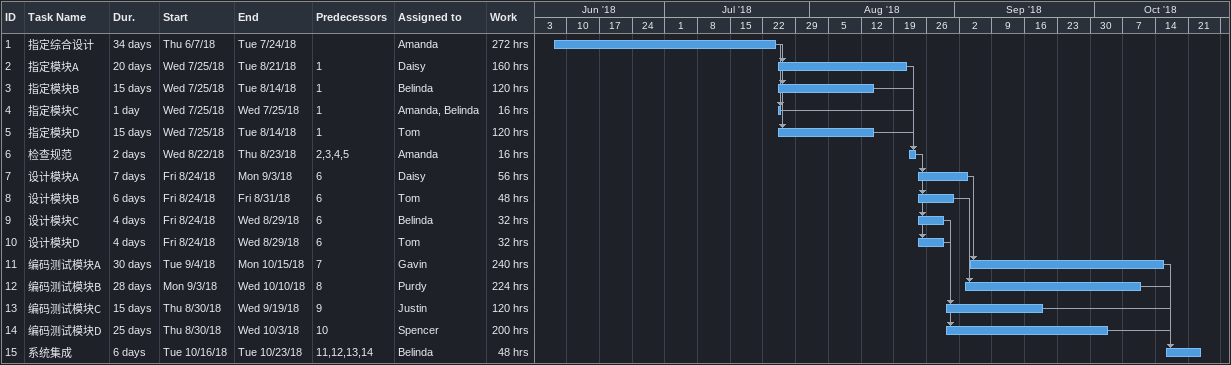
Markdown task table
| ID | Task | Duration | Start | Finish | Predecessors | Resources | Work (h) |
|---|---|---|---|---|---|---|---|
| 1 | 指定综合设计 | 34d | 2018-06-07 | 2018-07-24 |  | Amanda | 272 |
| 2 | 指定模块A | 20d | 2018-07-25 | 2018-08-21 | 1 | Daisy | 160 |
| 3 | 指定模块B | 15d | 2018-07-25 | 2018-08-14 | 1 | Belinda | 120 |
| 4 | 指定模块C | 1d | 2018-07-25 | 2018-07-25 | 1 | Amanda, Belinda | 16 |
| 5 | 指定模块D | 15d | 2018-07-25 | 2018-08-14 | 1 | Tom | 120 |
| 6 | 检查规范 | 2d | 2018-08-22 | 2018-08-23 | 2, 3, 4, 5 | Amanda | 16 |
| 7 | 设计模块A | 7d | 2018-08-24 | 2018-09-03 | 6 | Daisy | 56 |
| 8 | 设计模块B | 6d | 2018-08-24 | 2018-08-31 | 6 | Tom | 48 |
| 9 | 设计模块C | 4d | 2018-08-24 | 2018-08-29 | 6 | Belinda | 32 |
| 10 | 设计模块D | 4d | 2018-08-24 | 2018-08-29 | 6 | Tom | 32 |
| 11 | 编码测试模块A | 30d | 2018-09-04 | 2018-10-15 | 7 | Gavin | 240 |
| 12 | 编码测试模块B | 28d | 2018-09-03 | 2018-10-10 | 8 | Purdy | 224 |
| 13 | 编码测试模块C | 15d | 2018-08-30 | 2018-09-19 | 9 | Justin | 120 |
| 14 | 编码测试模块D | 25d | 2018-08-30 | 2018-10-03 | 10 | Spencer | 200 |
| 15 | 系统集成 | 6d | 2018-10-16 | 2018-10-23 | 11, 12, 13, 14 | Belinda | 48 |
